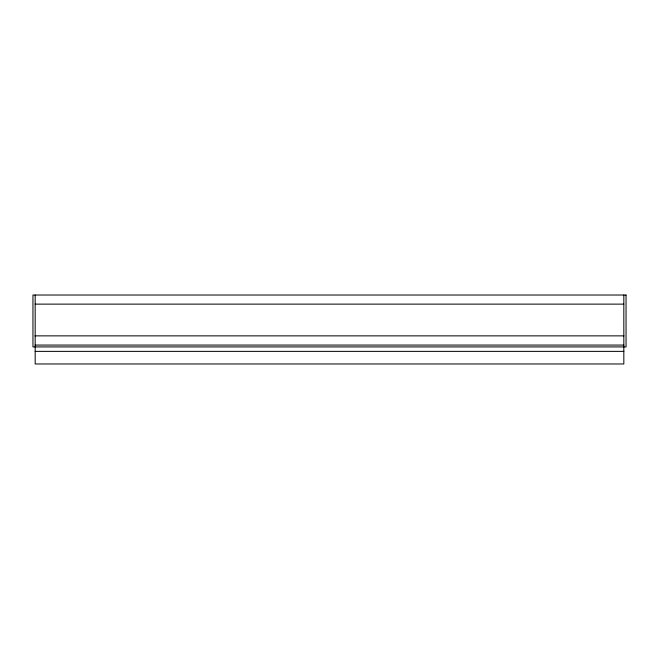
<?xml version="1.0" encoding="UTF-8"?>
<svg xmlns="http://www.w3.org/2000/svg" width="659" height="659" viewBox="0 0 659 659"><rect width="100%" height="100%" fill="white"/><g stroke="black" fill="none" stroke-linecap="round" stroke-linejoin="round"><path stroke-width="0.99" d="M35.174 304.128L623.826 304.128M35.009 335.868L623.991 335.868M35.174 345.069L623.826 345.069M35.174 351.371L623.826 351.371M623.826 295.026L623.826 363.974L35.174 363.974L35.174 295.026M626.05 295.026L32.95 295.026L32.95 346.922L626.05 346.922L626.05 295.026"/></g></svg>
